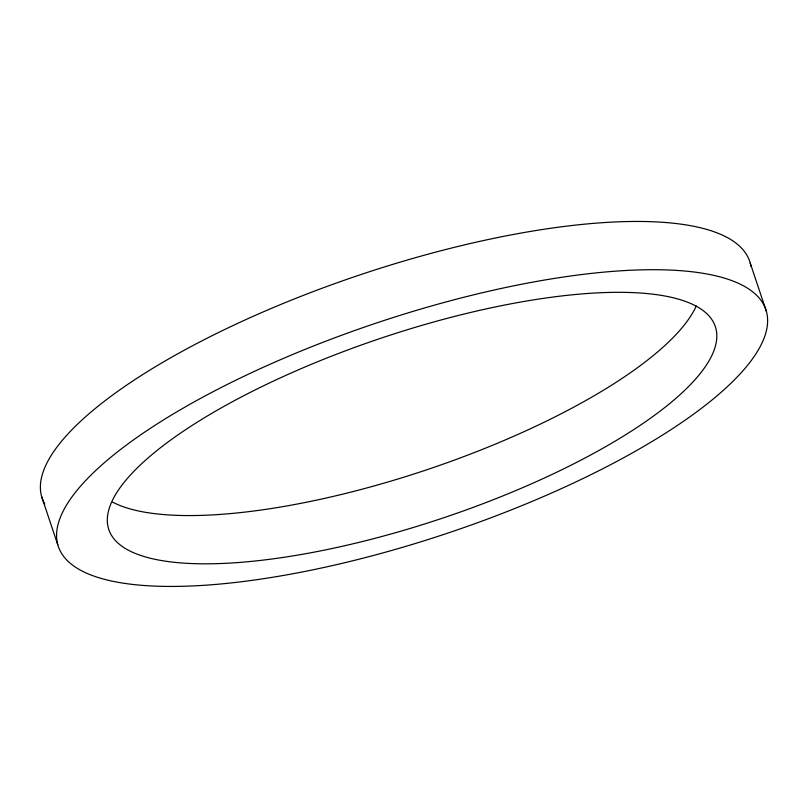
<?xml version="1.0" encoding="UTF-8"?>
<svg xmlns="http://www.w3.org/2000/svg" width="808" height="808" viewBox="0 0 808 808"><rect width="100%" height="100%" fill="white"/><g stroke="black" fill="none" stroke-linecap="round" stroke-linejoin="round"><path stroke-width="1.21" d="M750.238 263.135L766.388 311.393A373.074 110.948 -18.5 0 1 260.499 579.154A373.074 110.948 -18.5 0 1 209.333 393.678A373.074 110.948 -18.5 0 1 766.388 311.393M41.612 496.506L57.762 544.754M44.794 504.152A373.074 110.948 -18.5 0 1 358.681 275.296A373.074 110.948 -18.5 0 1 750.986 266.509M696.294 305.959A319.776 95.092 -18.5 0 1 427.503 469.529A319.776 95.092 -18.5 0 1 112.625 502.152M282.154 557.57A319.776 95.092 -18.5 0 0 715.767 328.058A319.776 95.092 -18.5 0 0 238.289 398.586A319.776 95.092 -18.5 0 0 282.154 557.57"/></g></svg>
